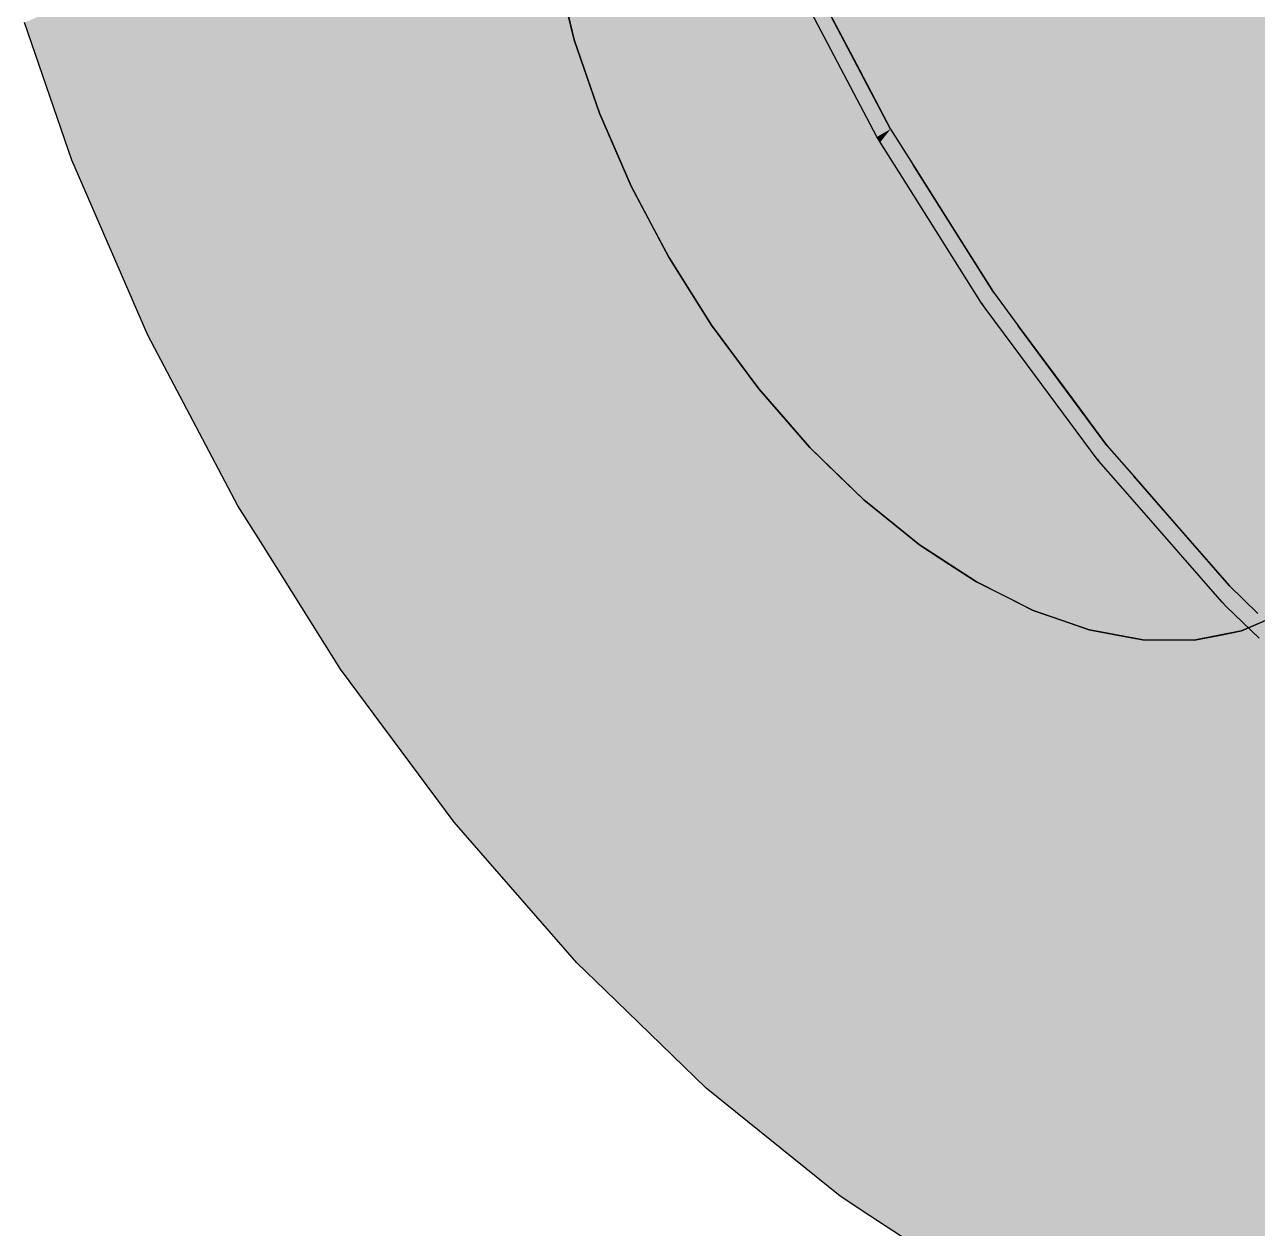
# Model space of a CAD drawing. Extents: x 0 to 297, y 0 to 210.
# Drawn here: x 193.29 to 211.32, y 138.73 to 156.34 of the extents above; entities that cross this region are included whole.
import ezdxf

# ---------------------------------------------------------------- set-up
doc = ezdxf.new("R2010")
doc.units = 0
doc.layers.add('SOMBRA', color=8, linetype='CONTINUOUS')
doc.layers.add('VISIBLE', color=7, linetype='CONTINUOUS')

msp = doc.modelspace()

# ---------------------------------------------------------------- linework, layer by layer
at = {"layer": 'SOMBRA', "color": 252}
for points in [[(228.6433, 173.1009), (201.2053, 156.6251), (201.3319, 156.1216)], [(228.6433, 173.1009), (201.3319, 156.1216), (228.909, 172.0433)], [(201.526, 155.5551), (228.909, 172.0433), (201.3319, 156.1216)], [(201.526, 155.5551), (228.9115, 172.0361), (228.909, 172.0433)], [(228.9115, 172.0361), (201.526, 155.5551), (201.7001, 155.0469)], [(228.9115, 172.0361), (201.7001, 155.0469), (229.2772, 170.9686)], [(201.9438, 154.4849), (229.2772, 170.9686), (201.7001, 155.0469)], [(201.9438, 154.4849), (229.2803, 170.9615), (229.2772, 170.9686)], [(229.2803, 170.9615), (201.9438, 154.4849), (202.1625, 153.9807)], [(229.2803, 170.9615), (202.1625, 153.9807), (229.7397, 169.9023)], [(213.2792, 161.4233), (214.2426, 159.5986), (205.7574, 154.6997)], [(213.2792, 161.4233), (205.7574, 154.6997), (210.8868, 160.0421)], [(193.2944, 156.3711), (203.2242, 160.7619), (193.9842, 154.3577)], [(203.5301, 159.8691), (193.9842, 154.3577), (203.2242, 160.7619)], [(210.8868, 160.0421), (205.7574, 154.6997), (204.794, 156.5244)], [(194.2277, 153.7963), (193.9842, 154.3577), (203.5301, 159.8691)], [(194.2277, 153.7963), (203.5301, 159.8691), (203.7736, 159.3077)], [(205.7574, 154.6997), (214.2426, 159.5986), (214.023, 159.3671)], [(205.7574, 154.6997), (214.023, 159.3671), (205.8057, 154.6228)], [(214.023, 159.3671), (206.1887, 154.0138), (205.8057, 154.6228)], [(214.023, 159.3671), (212.2816, 157.5315), (206.1887, 154.0138)], [(194.2277, 153.7963), (203.7736, 159.3077), (204.2559, 158.1959)], [(214.674, 158.9128), (215.7725, 157.1661), (207.2873, 152.2671)], [(214.674, 158.9128), (207.2873, 152.2671), (212.2816, 157.5315)], [(194.2277, 153.7963), (204.2559, 158.1959), (195.0941, 151.7988)], [(204.6401, 157.3101), (195.0941, 151.7988), (204.2559, 158.1959)], [(199.8342, 157.5159), (198.3133, 156.4206), (199.408, 156.3122)], [(200.3721, 157.3717), (199.8342, 157.5159), (199.408, 156.3122)], [(200.3721, 157.3717), (199.408, 156.3122), (200.1553, 156.2381)], [(200.7337, 157.2749), (200.3721, 157.3717), (200.1553, 156.2381)], [(212.2816, 157.5315), (207.2873, 152.2671), (206.1887, 154.0138)], [(195.3831, 151.2514), (195.0941, 151.7988), (204.6401, 157.3101)], [(195.3831, 151.2514), (204.6401, 157.3101), (204.9291, 156.7627)], [(200.7337, 157.2749), (200.1553, 156.2381), (200.6699, 156.1872)], [(200.9573, 157.2149), (200.7337, 157.2749), (200.6699, 156.1872)], [(200.9573, 157.2149), (200.6699, 156.1872), (201.0157, 156.1529)], [(201.0643, 157.1863), (200.9573, 157.2149), (201.0157, 156.1529)], [(201.0643, 157.1863), (201.0157, 156.1529), (201.2295, 156.1317)], [(201.0643, 157.1863), (201.2295, 156.1317), (201.3319, 156.1216)], [(207.2873, 152.2671), (215.7725, 157.1661), (215.558, 156.9393)], [(207.2873, 152.2671), (215.558, 156.9393), (207.3407, 152.195)], [(215.558, 156.9393), (207.7643, 151.6237), (207.3407, 152.195)], [(215.558, 156.9393), (213.8571, 155.1414), (207.7643, 151.6237)], [(195.3831, 151.2514), (204.9291, 156.7627), (205.5014, 155.6788)], [(204.794, 156.5244), (205.7694, 154.7066), (204.8999, 156.7112)], [(204.8999, 156.7112), (205.9574, 154.8151), (204.9291, 156.7627)], [(204.8999, 156.7112), (205.7694, 154.7066), (205.9574, 154.8151)], [(196.6512, 156.5852), (193.2944, 156.3711), (193.9842, 154.3577)], [(196.6512, 156.5852), (193.9842, 154.3577), (194.7771, 154.4286)], [(198.3133, 156.4206), (196.6512, 156.5852), (194.7771, 154.4286)], [(204.794, 156.5244), (205.7574, 154.6997), (205.7694, 154.7066)], [(216.2496, 156.5226), (217.4645, 154.8839), (208.9792, 149.9849)], [(216.2496, 156.5226), (208.9792, 149.9849), (213.8571, 155.1414)], [(198.3133, 156.4206), (194.7771, 154.4286), (197.3125, 154.655)], [(199.408, 156.3122), (198.3133, 156.4206), (197.3125, 154.655)], [(199.408, 156.3122), (197.3125, 154.655), (198.8705, 154.7942)], [(200.1553, 156.2381), (199.408, 156.3122), (198.8705, 154.7942)], [(200.1553, 156.2381), (198.8705, 154.7942), (199.8966, 154.8858)], [(200.6699, 156.1872), (200.1553, 156.2381), (199.8966, 154.8858)], [(200.6699, 156.1872), (199.8966, 154.8858), (200.5972, 154.9484)], [(201.0157, 156.1529), (200.6699, 156.1872), (200.5972, 154.9484)], [(201.0157, 156.1529), (200.5972, 154.9484), (201.0795, 154.9915)], [(201.2295, 156.1317), (201.0157, 156.1529), (201.0795, 154.9915)], [(201.2295, 156.1317), (201.0795, 154.9915), (201.4036, 155.0204)], [(201.3319, 156.1216), (201.2295, 156.1317), (201.4036, 155.0204)], [(201.3319, 156.1216), (201.4036, 155.0204), (201.6041, 155.0383)], [(201.3319, 156.1216), (201.6041, 155.0383), (201.7001, 155.0469)], [(195.3831, 151.2514), (205.5014, 155.6788), (196.4114, 149.3038)], [(205.9574, 154.8151), (196.4114, 149.3038), (205.5014, 155.6788)], [(201.4036, 155.0204), (201.0795, 154.9915), (201.1522, 153.6688)], [(201.4036, 155.0204), (201.1522, 153.6688), (201.5941, 153.8052)], [(201.6041, 155.0383), (201.4036, 155.0204), (201.5941, 153.8052)], [(201.6041, 155.0383), (201.5941, 153.8052), (201.891, 153.8968)], [(201.7001, 155.0469), (201.6041, 155.0383), (201.891, 153.8968)], [(201.7001, 155.0469), (201.891, 153.8968), (202.0747, 153.9535)], [(201.7001, 155.0469), (202.0747, 153.9535), (202.1625, 153.9807)], [(213.8571, 155.1414), (208.9792, 149.9849), (207.7643, 151.6237)], [(199.8966, 154.8858), (198.1431, 152.7399), (199.5704, 153.1805)], [(199.8966, 154.8858), (198.8705, 154.7942), (198.1431, 152.7399)], [(200.5972, 154.9484), (199.5704, 153.1805), (200.5104, 153.4707)], [(200.5972, 154.9484), (199.8966, 154.8858), (199.5704, 153.1805)], [(201.0795, 154.9915), (200.5104, 153.4707), (201.1522, 153.6688)], [(201.0795, 154.9915), (200.5972, 154.9484), (200.5104, 153.4707)], [(208.9792, 149.9849), (217.4645, 154.8839), (217.2541, 154.6631)], [(197.3125, 154.655), (194.2277, 153.7963), (195.0941, 151.7988)], [(197.3125, 154.655), (194.7771, 154.4286), (194.2277, 153.7963)], [(197.3125, 154.655), (195.0941, 151.7988), (195.8205, 152.023)], [(198.8705, 154.7942), (195.8205, 152.023), (198.1431, 152.7399)], [(198.8705, 154.7942), (197.3125, 154.655), (195.8205, 152.023)], [(196.741, 148.7798), (196.4114, 149.3038), (205.9574, 154.8151)], [(196.741, 148.7798), (205.9574, 154.8151), (206.2869, 154.2911)], [(205.7574, 154.6997), (205.8057, 154.6228), (205.7694, 154.7066)], [(205.8057, 154.6228), (205.9574, 154.8151), (205.7694, 154.7066)], [(205.8057, 154.6228), (206.2657, 154.2312), (205.9574, 154.8151)], [(206.2657, 154.2312), (206.2869, 154.2911), (205.9574, 154.8151)], [(208.9792, 149.9849), (217.2541, 154.6631), (209.0368, 149.9188)], [(217.2541, 154.6631), (209.4938, 149.3948), (209.0368, 149.9188)], [(217.2541, 154.6631), (215.5866, 152.9125), (209.4938, 149.3948)], [(205.8057, 154.6228), (206.1887, 154.0138), (206.2657, 154.2312)], [(194.7771, 154.4286), (193.9842, 154.3577), (194.2277, 153.7963)], [(217.979, 154.2938), (219.2895, 152.791), (210.8042, 147.892)], [(217.979, 154.2938), (210.8042, 147.892), (215.5866, 152.9125)], [(196.741, 148.7798), (206.2869, 154.2911), (206.9395, 153.2535)], [(206.1887, 154.0138), (207.2976, 152.2767), (206.2657, 154.2312)], [(206.2657, 154.2312), (207.4594, 152.4268), (206.2869, 154.2911)], [(206.2657, 154.2312), (207.2976, 152.2767), (207.4594, 152.4268)], [(202.0747, 153.9535), (201.891, 153.8968), (202.2047, 152.6485)], [(202.1625, 153.9807), (202.0747, 153.9535), (202.4694, 152.8014)], [(202.0747, 153.9535), (202.2047, 152.6485), (202.4694, 152.8014)], [(202.1625, 153.9807), (202.4694, 152.8014), (202.6331, 152.8959)], [(202.1625, 153.9807), (202.6331, 152.8959), (202.7114, 152.9411)], [(206.1887, 154.0138), (207.2873, 152.2671), (207.2976, 152.2767)], [(201.5941, 153.8052), (201.1522, 153.6688), (201.2389, 152.0909)], [(201.5941, 153.8052), (201.2389, 152.0909), (201.8109, 152.4212)], [(201.891, 153.8968), (201.5941, 153.8052), (201.8109, 152.4212)], [(201.891, 153.8968), (201.8109, 152.4212), (202.2047, 152.6485)], [(201.1522, 153.6688), (200.4011, 151.6072), (201.2389, 152.0909)], [(201.1522, 153.6688), (200.5104, 153.4707), (200.4011, 151.6072)], [(200.5104, 153.4707), (199.129, 150.8728), (200.4011, 151.6072)], [(200.5104, 153.4707), (199.5704, 153.1805), (199.129, 150.8728)], [(196.741, 148.7798), (206.9395, 153.2535), (197.9135, 146.9155)], [(207.4594, 152.4268), (197.9135, 146.9155), (206.9395, 153.2535)], [(199.5704, 153.1805), (197.0588, 149.6776), (199.129, 150.8728)], [(199.5704, 153.1805), (198.1431, 152.7399), (197.0588, 149.6776)], [(202.6331, 152.8959), (202.4694, 152.8014), (202.9011, 151.5414)], [(202.7114, 152.9411), (202.6331, 152.8959), (203.1289, 151.7527)], [(202.6331, 152.8959), (202.9011, 151.5414), (203.1289, 151.7527)], [(202.7114, 152.9411), (203.1289, 151.7527), (203.2698, 151.8834)], [(202.7114, 152.9411), (203.2698, 151.8834), (203.3373, 151.946)], [(215.5866, 152.9125), (210.8042, 147.892), (209.4938, 149.3948)], [(198.1431, 152.7399), (195.3831, 151.2514), (196.4114, 149.3038)], [(198.1431, 152.7399), (195.8205, 152.023), (195.3831, 151.2514)], [(198.1431, 152.7399), (196.4114, 149.3038), (197.0588, 149.6776)], [(202.4694, 152.8014), (202.2047, 152.6485), (202.562, 151.2269)], [(202.4694, 152.8014), (202.562, 151.2269), (202.9011, 151.5414)], [(210.8042, 147.892), (219.2895, 152.791), (219.0823, 152.5772)], [(202.2047, 152.6485), (201.8109, 152.4212), (202.0696, 150.7702)], [(202.2047, 152.6485), (202.0696, 150.7702), (202.562, 151.2269)], [(210.8042, 147.892), (219.0823, 152.5772), (210.8651, 147.833)], [(219.0823, 152.5772), (211.3475, 147.3654), (210.8651, 147.833)], [(198.278, 146.4239), (197.9135, 146.9155), (207.4594, 152.4268)], [(198.278, 146.4239), (207.4594, 152.4268), (207.8239, 151.9352)], [(201.8109, 152.4212), (201.2389, 152.0909), (201.3483, 150.1012)], [(201.8109, 152.4212), (201.3483, 150.1012), (202.0696, 150.7702)], [(207.3407, 152.195), (207.4594, 152.4268), (207.2976, 152.2767)], [(207.3407, 152.195), (207.811, 151.8678), (207.4594, 152.4268)], [(207.811, 151.8678), (207.8239, 151.9352), (207.4594, 152.4268)], [(207.2873, 152.2671), (207.3407, 152.195), (207.2976, 152.2767)], [(207.3407, 152.195), (207.7643, 151.6237), (207.811, 151.8678)], [(195.8205, 152.023), (195.0941, 151.7988), (195.3831, 151.2514)], [(201.2389, 152.0909), (200.4011, 151.6072), (200.2531, 149.0854)], [(201.2389, 152.0909), (200.2531, 149.0854), (201.3483, 150.1012)], [(198.278, 146.4239), (207.8239, 151.9352), (208.5456, 150.9617)], [(203.2698, 151.8834), (203.1289, 151.7527), (203.6712, 150.5026)], [(203.3373, 151.946), (203.2698, 151.8834), (203.8583, 150.7688)], [(203.2698, 151.8834), (203.6712, 150.5026), (203.8583, 150.7688)], [(203.3373, 151.946), (203.8583, 150.7688), (203.974, 150.9335)], [(203.3373, 151.946), (203.974, 150.9335), (204.0294, 151.0123)], [(207.7643, 151.6237), (208.9877, 149.997), (207.811, 151.8678)], [(207.811, 151.8678), (209.1206, 150.1861), (207.8239, 151.9352)], [(207.811, 151.8678), (208.9877, 149.997), (209.1206, 150.1861)], [(200.4011, 151.6072), (199.129, 150.8728), (198.4709, 147.4324)], [(200.4011, 151.6072), (198.4709, 147.4324), (200.2531, 149.0854)], [(203.1289, 151.7527), (202.9011, 151.5414), (203.3927, 150.1064)], [(203.1289, 151.7527), (203.3927, 150.1064), (203.6712, 150.5026)], [(207.7643, 151.6237), (208.9792, 149.9849), (208.9877, 149.997)], [(202.9011, 151.5414), (202.562, 151.2269), (202.9882, 149.531)], [(202.9011, 151.5414), (202.9882, 149.531), (203.3927, 150.1064)], [(202.562, 151.2269), (202.0696, 150.7702), (202.3958, 148.6882)], [(202.562, 151.2269), (202.3958, 148.6882), (202.9882, 149.531)], [(199.129, 150.8728), (196.741, 148.7798), (197.9135, 146.9155)], [(199.129, 150.8728), (197.0588, 149.6776), (196.741, 148.7798)], [(199.129, 150.8728), (197.9135, 146.9155), (198.4709, 147.4324)], [(198.278, 146.4239), (208.5456, 150.9617), (199.5747, 144.6747)], [(209.1206, 150.1861), (199.5747, 144.6747), (208.5456, 150.9617)], [(203.974, 150.9335), (203.8583, 150.7688), (204.5018, 149.55)], [(204.0294, 151.0123), (203.974, 150.9335), (204.6451, 149.8666)], [(203.974, 150.9335), (204.5018, 149.55), (204.6451, 149.8666)], [(204.0294, 151.0123), (204.6451, 149.8666), (204.7336, 150.0624)], [(204.0294, 151.0123), (204.7336, 150.0624), (204.776, 150.1561)], [(202.0696, 150.7702), (201.3483, 150.1012), (201.4963, 147.4085)], [(202.0696, 150.7702), (201.4963, 147.4085), (202.3958, 148.6882)], [(203.8583, 150.7688), (203.6712, 150.5026), (204.2887, 149.0789)], [(203.8583, 150.7688), (204.2887, 149.0789), (204.5018, 149.55)], [(203.6712, 150.5026), (203.3927, 150.1064), (203.9791, 148.3947)], [(203.6712, 150.5026), (203.9791, 148.3947), (204.2887, 149.0789)], [(199.9678, 144.2239), (199.5747, 144.6747), (209.1206, 150.1861)], [(199.9678, 144.2239), (209.1206, 150.1861), (209.5137, 149.7352)], [(204.776, 150.1561), (204.7336, 150.0624), (205.4757, 149.0614)], [(204.776, 150.1561), (205.4757, 149.0614), (205.5356, 149.285)], [(204.776, 150.1561), (205.5356, 149.285), (205.5643, 149.392)], [(209.0368, 149.9188), (209.1206, 150.1861), (208.9877, 149.997)], [(209.0368, 149.9188), (209.5094, 149.6616), (209.1206, 150.1861)], [(209.5094, 149.6616), (209.5137, 149.7352), (209.1206, 150.1861)], [(201.3483, 150.1012), (200.2531, 149.0854), (200.0325, 145.326)], [(201.3483, 150.1012), (200.0325, 145.326), (201.4963, 147.4085)], [(203.3927, 150.1064), (202.9882, 149.531), (203.5257, 147.3924)], [(203.3927, 150.1064), (203.5257, 147.3924), (203.9791, 148.3947)], [(204.7336, 150.0624), (204.6451, 149.8666), (205.3788, 148.6999)], [(204.7336, 150.0624), (205.3788, 148.6999), (205.4757, 149.0614)], [(208.9792, 149.9849), (209.0368, 149.9188), (208.9877, 149.997)], [(204.6451, 149.8666), (204.5018, 149.55), (205.2347, 148.1619)], [(204.6451, 149.8666), (205.2347, 148.1619), (205.3788, 148.6999)], [(209.0368, 149.9188), (209.4938, 149.3948), (209.5094, 149.6616)], [(197.0588, 149.6776), (196.4114, 149.3038), (196.741, 148.7798)], [(199.9678, 144.2239), (209.5137, 149.7352), (210.2922, 148.8425)], [(209.4938, 149.3948), (210.8107, 147.9063), (209.5094, 149.6616)], [(209.5094, 149.6616), (210.9124, 148.1312), (209.5137, 149.7352)], [(209.5094, 149.6616), (210.8107, 147.9063), (210.9124, 148.1312)], [(202.9882, 149.531), (202.3958, 148.6882), (202.8372, 145.8707)], [(202.9882, 149.531), (202.8372, 145.8707), (203.5257, 147.3924)], [(204.5018, 149.55), (204.2887, 149.0789), (205.0253, 147.3806)], [(204.5018, 149.55), (205.0253, 147.3806), (205.2347, 148.1619)], [(205.5356, 149.285), (205.4757, 149.0614), (206.2872, 147.9668)], [(205.5643, 149.392), (205.5356, 149.285), (206.3361, 148.3671)], [(205.5356, 149.285), (206.2872, 147.9668), (206.3361, 148.3671)], [(205.5643, 149.392), (206.3361, 148.3671), (206.3663, 148.6147)], [(205.5643, 149.392), (206.3663, 148.6147), (206.3808, 148.7331)], [(209.4938, 149.3948), (210.8042, 147.892), (210.8107, 147.9063)], [(200.2531, 149.0854), (198.278, 146.4239), (199.5747, 144.6747)], [(200.2531, 149.0854), (198.4709, 147.4324), (198.278, 146.4239)], [(200.2531, 149.0854), (199.5747, 144.6747), (200.0325, 145.326)], [(204.2887, 149.0789), (203.9791, 148.3947), (204.7187, 146.2361)], [(204.2887, 149.0789), (204.7187, 146.2361), (205.0253, 147.3806)], [(205.4757, 149.0614), (205.3788, 148.6999), (206.2145, 147.3712)], [(205.4757, 149.0614), (206.2145, 147.3712), (206.2872, 147.9668)], [(199.9678, 144.2239), (210.2922, 148.8425), (201.3665, 142.6199)], [(210.9124, 148.1312), (201.3665, 142.6199), (210.2922, 148.8425)], [(206.3808, 148.7331), (206.3663, 148.6147), (207.2114, 147.7955)], [(206.3808, 148.7331), (207.2114, 147.7955), (207.2114, 148.0628)], [(206.3808, 148.7331), (207.2114, 148.0628), (207.2114, 148.1907)], [(202.3958, 148.6882), (201.4963, 147.4085), (201.7169, 143.3944)], [(202.3958, 148.6882), (201.7169, 143.3944), (202.8372, 145.8707)], [(205.3788, 148.6999), (205.2347, 148.1619), (206.1089, 146.5061)], [(205.3788, 148.6999), (206.1089, 146.5061), (206.2145, 147.3712)], [(206.3663, 148.6147), (206.3361, 148.3671), (207.2114, 147.3633)], [(206.3663, 148.6147), (207.2114, 147.3633), (207.2114, 147.7955)], [(203.9791, 148.3947), (203.5257, 147.3924), (204.253, 144.4983)], [(203.9791, 148.3947), (204.253, 144.4983), (204.7187, 146.2361)], [(206.3361, 148.3671), (206.2872, 147.9668), (207.2114, 146.7202)], [(206.3361, 148.3671), (207.2114, 146.7202), (207.2114, 147.3633)], [(207.2114, 148.1907), (207.2114, 148.0628), (208.0868, 147.3563)], [(207.2114, 148.1907), (208.0868, 147.3563), (208.0565, 147.6388)], [(207.2114, 148.1907), (208.0565, 147.6388), (208.0421, 147.774)], [(201.7816, 142.2176), (201.3665, 142.6199), (210.9124, 148.1312)], [(201.7816, 142.2176), (210.9124, 148.1312), (211.3275, 147.7289)], [(205.2347, 148.1619), (205.0253, 147.3806), (205.9543, 145.2389)], [(205.2347, 148.1619), (205.9543, 145.2389), (206.1089, 146.5061)], [(207.2114, 148.0628), (207.2114, 147.7955), (208.1356, 146.8996)], [(207.2114, 148.0628), (208.1356, 146.8996), (208.0868, 147.3563)], [(210.8651, 147.833), (210.9124, 148.1312), (210.8107, 147.9063)], [(210.8651, 147.833), (211.3318, 147.6503), (210.9124, 148.1312)], [(211.3318, 147.6503), (211.3275, 147.7289), (210.9124, 148.1312)], [(206.2872, 147.9668), (206.2145, 147.3712), (207.2114, 145.7861)], [(206.2872, 147.9668), (207.2114, 145.7861), (207.2114, 146.7202)], [(210.8042, 147.892), (210.8651, 147.833), (210.8107, 147.9063)], [(210.8651, 147.833), (211.3475, 147.3654), (211.3318, 147.6503)], [(201.7816, 142.2176), (211.3275, 147.7289), (212.1494, 146.9322)], [(207.2114, 147.7955), (207.2114, 147.3633), (208.2083, 146.22)], [(207.2114, 147.7955), (208.2083, 146.22), (208.1356, 146.8996)], [(208.0421, 147.774), (208.0565, 147.6388), (208.9471, 147.0572)], [(208.0421, 147.774), (208.9471, 147.0572), (208.8872, 147.35)], [(208.0421, 147.774), (208.8872, 147.35), (208.8585, 147.4901)], [(208.0565, 147.6388), (208.0868, 147.3563), (209.044, 146.5838)], [(208.0565, 147.6388), (209.044, 146.5838), (208.9471, 147.0572)], [(211.0856, 147.4725), (211.7898, 147.6092), (211.7114, 147.7449)], [(208.8585, 147.4901), (208.8872, 147.35), (209.7778, 146.9032)], [(208.8585, 147.4901), (209.7778, 146.9032), (209.6892, 147.2013)], [(208.8585, 147.4901), (209.6892, 147.2013), (209.6468, 147.344)], [(210.3934, 147.3381), (211.153, 147.3321), (211.0856, 147.4725)], [(211.0856, 147.4725), (211.9534, 147.3257), (211.7898, 147.6092)], [(211.0856, 147.4725), (211.153, 147.3321), (211.9534, 147.3257)], [(198.4709, 147.4324), (197.9135, 146.9155), (198.278, 146.4239)], [(201.4963, 147.4085), (199.9678, 144.2239), (201.3665, 142.6199)], [(201.4963, 147.4085), (200.0325, 145.326), (199.9678, 144.2239)], [(201.4963, 147.4085), (201.3665, 142.6199), (201.7169, 143.3944)], [(203.5257, 147.3924), (202.8372, 145.8707), (203.4953, 141.6705)], [(203.5257, 147.3924), (203.4953, 141.6705), (204.253, 144.4983)], [(205.0253, 147.3806), (204.7187, 146.2361), (205.7195, 143.3149)], [(205.0253, 147.3806), (205.7195, 143.3149), (205.9543, 145.2389)], [(206.2145, 147.3712), (206.1089, 146.5061), (207.2114, 144.4179)], [(206.2145, 147.3712), (207.2114, 144.4179), (207.2114, 145.7861)], [(207.2114, 147.3633), (207.2114, 146.7202), (208.3139, 145.233)], [(207.2114, 147.3633), (208.3139, 145.233), (208.2083, 146.22)], [(208.0868, 147.3563), (208.1356, 146.8996), (209.1881, 145.8794)], [(208.0868, 147.3563), (209.1881, 145.8794), (209.044, 146.5838)], [(208.8872, 147.35), (208.9471, 147.0572), (209.921, 146.4212)], [(208.8872, 147.35), (209.921, 146.4212), (209.7778, 146.9032)], [(209.6468, 147.344), (209.6892, 147.2013), (210.5645, 146.897)], [(209.6468, 147.344), (210.5645, 146.897), (210.4488, 147.1953)], [(209.6468, 147.344), (210.4488, 147.1953), (210.3934, 147.3381)], [(210.3934, 147.3381), (210.4488, 147.1953), (211.2939, 147.0386)], [(210.3934, 147.3381), (211.2939, 147.0386), (211.153, 147.3321)], [(211.153, 147.3321), (211.2939, 147.0386), (212.2181, 146.8673)], [(211.153, 147.3321), (212.2181, 146.8673), (211.9534, 147.3257)], [(209.6892, 147.2013), (209.7778, 146.9032), (210.7517, 146.4147)], [(209.6892, 147.2013), (210.7517, 146.4147), (210.5645, 146.897)], [(210.4488, 147.1953), (210.5645, 146.897), (211.5218, 146.5642)], [(210.4488, 147.1953), (211.5218, 146.5642), (211.2939, 147.0386)], [(201.7816, 142.2176), (212.1494, 146.9322), (203.2583, 140.7861)], [(212.8043, 146.2974), (203.2583, 140.7861), (212.1494, 146.9322)], [(208.9471, 147.0572), (209.044, 146.5838), (210.1342, 145.704)], [(208.9471, 147.0572), (210.1342, 145.704), (209.921, 146.4212)], [(209.7778, 146.9032), (209.921, 146.4212), (211.0302, 145.6969)], [(209.7778, 146.9032), (211.0302, 145.6969), (210.7517, 146.4147)], [(211.2939, 147.0386), (211.5218, 146.5642), (212.6119, 146.1852)], [(211.2939, 147.0386), (212.6119, 146.1852), (212.2181, 146.8673)], [(208.1356, 146.8996), (208.2083, 146.22), (209.3975, 144.8563)], [(208.1356, 146.8996), (209.3975, 144.8563), (209.1881, 145.8794)], [(210.5645, 146.897), (210.7517, 146.4147), (211.8608, 145.8582)], [(210.5645, 146.897), (211.8608, 145.8582), (211.5218, 146.5642)], [(207.2114, 146.7202), (207.2114, 145.7861), (208.4686, 143.7873)], [(207.2114, 146.7202), (208.4686, 143.7873), (208.3139, 145.233)], [(209.044, 146.5838), (209.1881, 145.8794), (210.4437, 144.6623)], [(209.044, 146.5838), (210.4437, 144.6623), (210.1342, 145.704)], [(206.1089, 146.5061), (205.9543, 145.2389), (207.2114, 142.3406)], [(206.1089, 146.5061), (207.2114, 142.3406), (207.2114, 144.4179)], [(209.921, 146.4212), (210.1342, 145.704), (211.4346, 144.6545)], [(209.921, 146.4212), (211.4346, 144.6545), (211.0302, 145.6969)], [(210.7517, 146.4147), (211.0302, 145.6969), (212.3533, 144.8329)], [(210.7517, 146.4147), (212.3533, 144.8329), (211.8608, 145.8582)], [(203.6883, 140.4391), (203.2583, 140.7861), (212.8043, 146.2974)], [(203.6883, 140.4391), (212.8043, 146.2974), (213.2342, 145.9505)], [(204.7187, 146.2361), (204.253, 144.4983), (205.3373, 140.1839)], [(204.7187, 146.2361), (205.3373, 140.1839), (205.7195, 143.3149)], [(208.2083, 146.22), (208.3139, 145.233), (209.7042, 143.3577)], [(208.2083, 146.22), (209.7042, 143.3577), (209.3975, 144.8563)], [(202.8372, 145.8707), (201.7169, 143.3944), (201.7816, 142.2176)], [(202.8372, 145.8707), (201.7816, 142.2176), (203.2583, 140.7861)], [(202.8372, 145.8707), (203.2583, 140.7861), (203.4953, 141.6705)], [(203.6883, 140.4391), (213.2342, 145.9505), (214.0855, 145.2635)], [(209.1881, 145.8794), (209.3975, 144.8563), (210.8971, 143.1365)], [(209.1881, 145.8794), (210.8971, 143.1365), (210.4437, 144.6623)], [(207.2114, 145.7861), (207.2114, 144.4179), (208.7034, 141.5921)], [(207.2114, 145.7861), (208.7034, 141.5921), (208.4686, 143.7873)], [(210.1342, 145.704), (210.4437, 144.6623), (212.0271, 143.1276)], [(210.1342, 145.704), (212.0271, 143.1276), (211.4346, 144.6545)], [(211.0302, 145.6969), (211.4346, 144.6545), (213.0746, 143.331)], [(211.0302, 145.6969), (213.0746, 143.331), (212.3533, 144.8329)], [(200.0325, 145.326), (199.5747, 144.6747), (199.9678, 144.2239)], [(203.6883, 140.4391), (214.0855, 145.2635), (205.2178, 139.2047)], [(214.7638, 144.7161), (205.2178, 139.2047), (214.0855, 145.2635)], [(205.9543, 145.2389), (205.7195, 143.3149), (207.2114, 138.9601)], [(205.9543, 145.2389), (207.2114, 138.9601), (207.2114, 142.3406)], [(208.3139, 145.233), (208.4686, 143.7873), (210.1698, 141.0823)], [(208.3139, 145.233), (210.1698, 141.0823), (209.7042, 143.3577)], [(209.3975, 144.8563), (209.7042, 143.3577), (211.5856, 140.8198)], [(209.3975, 144.8563), (211.5856, 140.8198), (210.8971, 143.1365)], [(205.6552, 138.9191), (205.2178, 139.2047), (214.7638, 144.7161)], [(205.6552, 138.9191), (214.7638, 144.7161), (215.2012, 144.4304)], [(210.4437, 144.6623), (210.8971, 143.1365), (212.9266, 140.8092)], [(210.4437, 144.6623), (212.9266, 140.8092), (212.0271, 143.1276)], [(204.253, 144.4983), (203.4953, 141.6705), (203.6883, 140.4391)], [(204.253, 144.4983), (203.6883, 140.4391), (205.2178, 139.2047)], [(204.253, 144.4983), (205.2178, 139.2047), (205.3373, 140.1839)], [(205.6552, 138.9191), (215.2012, 144.4304), (216.0673, 143.8648)], [(207.2114, 144.4179), (207.2114, 142.3406), (209.0855, 138.0199)], [(207.2114, 144.4179), (209.0855, 138.0199), (208.7034, 141.5921)], [(205.6552, 138.9191), (216.0673, 143.8648), (207.2114, 137.9028)], [(216.7574, 143.4142), (207.2114, 137.9028), (216.0673, 143.8648)], [(208.4686, 143.7873), (208.7034, 141.5921), (210.9275, 137.3795)], [(208.4686, 143.7873), (210.9275, 137.3795), (210.1698, 141.0823)], [(201.7169, 143.3944), (201.3665, 142.6199), (201.7816, 142.2176)], [(205.7195, 143.3149), (205.3373, 140.1839), (205.6552, 138.9191)], [(205.7195, 143.3149), (205.6552, 138.9191), (207.2114, 137.9028)], [(205.7195, 143.3149), (207.2114, 137.9028), (207.2114, 138.9601)], [(207.6488, 137.6834), (207.2114, 137.9028), (216.7574, 143.4142)], [(207.6488, 137.6834), (216.7574, 143.4142), (217.1948, 143.1948)], [(209.7042, 143.3577), (210.1698, 141.0823), (212.7059, 137.0498)], [(209.7042, 143.3577), (212.7059, 137.0498), (211.5856, 140.8198)], [(207.6488, 137.6834), (217.1948, 143.1948), (218.0609, 142.7603)], [(210.8971, 143.1365), (211.5856, 140.8198), (214.3904, 137.0365)], [(210.8971, 143.1365), (214.3904, 137.0365), (212.9266, 140.8092)], [(207.6488, 137.6834), (218.0609, 142.7603), (209.205, 136.9027)], [(218.751, 142.4141), (209.205, 136.9027), (218.0609, 142.7603)], [(209.6349, 136.7533), (209.205, 136.9027), (218.751, 142.4141)], [(209.6349, 136.7533), (218.751, 142.4141), (219.1809, 142.2646)], [(207.2114, 142.3406), (207.2114, 138.9601), (207.6488, 137.6834)], [(207.2114, 142.3406), (207.6488, 137.6834), (209.205, 136.9027)], [(207.2114, 142.3406), (209.205, 136.9027), (209.0855, 138.0199)], [(209.6349, 136.7533), (219.1809, 142.2646), (220.0322, 141.9686)], [(209.6349, 136.7533), (220.0322, 141.9686), (211.1645, 136.2215)], [(220.7104, 141.7328), (211.1645, 136.2215), (220.0322, 141.9686)], [(211.5796, 136.1445), (211.1645, 136.2215), (220.7104, 141.7328)], [(203.4953, 141.6705), (203.2583, 140.7861), (203.6883, 140.4391)], [(208.7034, 141.5921), (209.0855, 138.0199), (209.6349, 136.7533)], [(208.7034, 141.5921), (209.6349, 136.7533), (211.1645, 136.2215)], [(208.7034, 141.5921), (211.1645, 136.2215), (210.9275, 137.3795)], [(210.1698, 141.0823), (210.9275, 137.3795), (211.5796, 136.1445)], [(210.1698, 141.0823), (211.5796, 136.1445), (213.0563, 135.8708)], [(210.1698, 141.0823), (213.0563, 135.8708), (212.7059, 137.0498)], [(205.3373, 140.1839), (205.2178, 139.2047), (205.6552, 138.9191)], [(207.2114, 138.9601), (207.2114, 137.9028), (207.6488, 137.6834)]]:
    msp.add_solid(points, dxfattribs=at)
at = {"layer": 'SOMBRA', "color": 253}
for points in [[(202.4519, 153.4327), (229.7397, 169.9023), (202.1625, 153.9807)], [(202.4519, 153.4327), (229.7434, 169.8954), (229.7397, 169.9023)], [(229.7434, 169.8954), (202.4519, 153.4327), (202.7114, 152.9411)], [(229.7434, 169.8954), (202.7114, 152.9411), (230.2886, 168.8628)], [(203.0413, 152.4165), (230.2886, 168.8628), (202.7114, 152.9411)], [(203.0413, 152.4165), (230.2928, 168.8561), (230.2886, 168.8628)], [(230.2928, 168.8561), (203.0413, 152.4165), (203.3373, 151.946)], [(230.2928, 168.8561), (203.3373, 151.946), (230.9144, 167.8676)], [(203.7021, 151.4538), (230.9144, 167.8676), (203.3373, 151.946)], [(203.7021, 151.4538), (230.9191, 167.8614), (230.9144, 167.8676)], [(230.9191, 167.8614), (203.7021, 151.4538), (204.0294, 151.0123)], [(230.9191, 167.8614), (204.0294, 151.0123), (231.6066, 166.934)], [(204.423, 150.561), (231.6066, 166.934), (204.0294, 151.0123)], [(204.423, 150.561), (231.6116, 166.9283), (231.6066, 166.934)], [(231.6116, 166.9283), (204.423, 150.561), (204.776, 150.1561)], [(231.6116, 166.9283), (204.776, 150.1561), (232.3532, 166.0778)]]:
    msp.add_solid(points, dxfattribs=at)
at = {"layer": 'SOMBRA', "color": 254}
for points in [[(205.1915, 149.7534), (232.3532, 166.0778), (204.776, 150.1561)], [(205.1915, 149.7534), (232.3585, 166.0727), (232.3532, 166.0778)], [(232.3585, 166.0727), (205.1915, 149.7534), (205.5643, 149.392)], [(232.3585, 166.0727), (205.5643, 149.392), (233.1415, 165.3137)], [(205.9947, 149.0447), (233.1415, 165.3137), (205.5643, 149.392)], [(205.9947, 149.0447), (233.1469, 165.3093), (233.1415, 165.3137)], [(233.1469, 165.3093), (205.9947, 149.0447), (206.3808, 148.7331)], [(233.1469, 165.3093), (206.3808, 148.7331), (233.9579, 164.6548)], [(206.8186, 148.4472), (233.9579, 164.6548), (206.3808, 148.7331)], [(206.8186, 148.4472), (233.9635, 164.6512), (233.9579, 164.6548)], [(233.9635, 164.6512), (206.8186, 148.4472), (207.2114, 148.1907)], [(233.9635, 164.6512), (207.2114, 148.1907), (234.7886, 164.1124)], [(207.6493, 147.971), (234.7886, 164.1124), (207.2114, 148.1907)], [(207.6493, 147.971), (234.7941, 164.1096), (234.7886, 164.1124)], [(234.7941, 164.1096), (207.6493, 147.971), (208.0421, 147.774)], [(234.7941, 164.1096), (208.0421, 147.774), (235.6192, 163.6957)], [(208.4724, 147.6244), (235.6192, 163.6957), (208.0421, 147.774)], [(208.4724, 147.6244), (235.6247, 163.6938), (235.6192, 163.6957)], [(235.6247, 163.6938), (208.4724, 147.6244), (208.8585, 147.4901)], [(235.6247, 163.6938), (208.8585, 147.4901), (236.4357, 163.4118)], [(209.274, 147.4131), (236.4357, 163.4118), (208.8585, 147.4901)], [(209.274, 147.4131), (236.441, 163.4108), (236.4357, 163.4118)], [(236.441, 163.4108), (209.274, 147.4131), (209.6468, 147.344)], [(236.441, 163.4108), (209.6468, 147.344), (237.224, 163.2657)], [(237.9752, 163.2607), (211.0856, 147.4725), (238.6627, 163.3942)], [(211.4155, 147.6161), (238.6627, 163.3942), (211.0856, 147.4725)], [(210.0403, 147.3409), (237.224, 163.2657), (209.6468, 147.344)], [(210.0403, 147.3409), (237.2289, 163.2656), (237.224, 163.2657)], [(237.2289, 163.2656), (210.0403, 147.3409), (210.3934, 147.3381)], [(237.2289, 163.2656), (210.3934, 147.3381), (237.9706, 163.2598)], [(210.7582, 147.4089), (237.9706, 163.2598), (210.3934, 147.3381)], [(210.7582, 147.4089), (237.9752, 163.2607), (237.9706, 163.2598)], [(237.9752, 163.2607), (210.7582, 147.4089), (211.0856, 147.4725)]]:
    msp.add_solid(points, dxfattribs=at)
at = {"layer": 'VISIBLE'}
for p, q in [((201.3319, 156.1216), (201.0643, 157.1863)), ((204.9291, 156.7627), (205.5014, 155.6788)), ((205.9574, 154.8151), (204.9291, 156.7627)), ((201.2053, 156.6251), (201.3319, 156.1216)), ((205.7574, 154.6997), (204.794, 156.5244)), ((193.9842, 154.3577), (193.2944, 156.3711)), ((201.7001, 155.0469), (201.3319, 156.1216)), ((201.3319, 156.1216), (201.526, 155.5551)), ((201.526, 155.5551), (201.7001, 155.0469)), ((205.5014, 155.6788), (205.9574, 154.8151)), ((202.1625, 153.9807), (201.7001, 155.0469)), ((201.7001, 155.0469), (201.9438, 154.4849)), ((205.8057, 154.6228), (205.7574, 154.6997)), ((205.9574, 154.8151), (206.2869, 154.2911)), ((201.9438, 154.4849), (202.1625, 153.9807)), ((206.1887, 154.0138), (205.8057, 154.6228)), ((194.2277, 153.7963), (193.9842, 154.3577)), ((206.2869, 154.2911), (206.9395, 153.2535)), ((207.4594, 152.4268), (206.2869, 154.2911)), ((202.7114, 152.9411), (202.1625, 153.9807)), ((202.1625, 153.9807), (202.4519, 153.4327)), ((207.2873, 152.2671), (206.1887, 154.0138)), ((195.0941, 151.7988), (194.2277, 153.7963)), ((202.4519, 153.4327), (202.7114, 152.9411)), ((206.9395, 153.2535), (207.4594, 152.4268)), ((203.3373, 151.946), (202.7114, 152.9411)), ((202.7114, 152.9411), (203.0413, 152.4165)), ((203.0413, 152.4165), (203.3373, 151.946)), ((207.4594, 152.4268), (207.8239, 151.9352)), ((207.3407, 152.195), (207.2873, 152.2671)), ((207.7643, 151.6237), (207.3407, 152.195)), ((195.3831, 151.2514), (195.0941, 151.7988)), ((204.0294, 151.0123), (203.3373, 151.946)), ((203.3373, 151.946), (203.7021, 151.4538)), ((207.8239, 151.9352), (208.5456, 150.9617)), ((209.1206, 150.1861), (207.8239, 151.9352)), ((208.9792, 149.9849), (207.7643, 151.6237)), ((203.7021, 151.4538), (204.0294, 151.0123)), ((196.4114, 149.3038), (195.3831, 151.2514)), ((204.776, 150.1561), (204.0294, 151.0123)), ((204.0294, 151.0123), (204.423, 150.561)), ((208.5456, 150.9617), (209.1206, 150.1861)), ((204.423, 150.561), (204.776, 150.1561)), ((205.5643, 149.392), (204.776, 150.1561)), ((204.776, 150.1561), (205.1915, 149.7534)), ((209.1206, 150.1861), (209.5137, 149.7352)), ((209.0368, 149.9188), (208.9792, 149.9849)), ((209.4938, 149.3948), (209.0368, 149.9188)), ((205.1915, 149.7534), (205.5643, 149.392)), ((209.5137, 149.7352), (210.2922, 148.8425)), ((210.9124, 148.1312), (209.5137, 149.7352)), ((196.741, 148.7798), (196.4114, 149.3038)), ((206.3808, 148.7331), (205.5643, 149.392)), ((205.5643, 149.392), (205.9947, 149.0447)), ((210.8042, 147.892), (209.4938, 149.3948)), ((205.9947, 149.0447), (206.3808, 148.7331)), ((197.9135, 146.9155), (196.741, 148.7798)), ((207.2114, 148.1907), (206.3808, 148.7331)), ((206.3808, 148.7331), (206.8186, 148.4472)), ((210.2922, 148.8425), (210.9124, 148.1312)), ((206.8186, 148.4472), (207.2114, 148.1907)), ((208.0421, 147.774), (207.2114, 148.1907)), ((207.2114, 148.1907), (207.6493, 147.971)), ((210.9124, 148.1312), (211.3275, 147.7289)), ((207.6493, 147.971), (208.0421, 147.774)), ((210.8651, 147.833), (210.8042, 147.892)), ((211.3475, 147.3654), (210.8651, 147.833)), ((208.8585, 147.4901), (208.0421, 147.774)), ((208.0421, 147.774), (208.4724, 147.6244)), ((208.4724, 147.6244), (208.8585, 147.4901)), ((211.7114, 147.7449), (211.0856, 147.4725)), ((209.6468, 147.344), (208.8585, 147.4901)), ((208.8585, 147.4901), (209.274, 147.4131)), ((211.0856, 147.4725), (210.3934, 147.3381)), ((210.7582, 147.4089), (211.0856, 147.4725)), ((211.0856, 147.4725), (211.4155, 147.6161)), ((209.274, 147.4131), (209.6468, 147.344)), ((210.3934, 147.3381), (209.6468, 147.344)), ((209.6468, 147.344), (210.0403, 147.3409)), ((210.0403, 147.3409), (210.3934, 147.3381)), ((210.3934, 147.3381), (210.7582, 147.4089)), ((198.278, 146.4239), (197.9135, 146.9155)), ((199.5747, 144.6747), (198.278, 146.4239)), ((199.9678, 144.2239), (199.5747, 144.6747)), ((201.3665, 142.6199), (199.9678, 144.2239)), ((201.7816, 142.2176), (201.3665, 142.6199)), ((203.2583, 140.7861), (201.7816, 142.2176)), ((203.6883, 140.4391), (203.2583, 140.7861)), ((205.2178, 139.2047), (203.6883, 140.4391)), ((205.6552, 138.9191), (205.2178, 139.2047)), ((207.2114, 137.9028), (205.6552, 138.9191))]:
    msp.add_line(p, q, dxfattribs=at)

doc.saveas('drawing.dxf')
